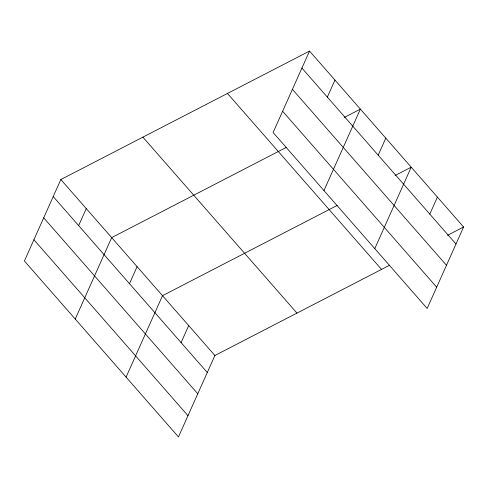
<?xml version="1.0" encoding="UTF-8"?>
<svg xmlns="http://www.w3.org/2000/svg" width="488" height="488" viewBox="0 0 488 488"><rect width="100%" height="100%" fill="white"/><g stroke="black" fill="none" stroke-linecap="round" stroke-linejoin="round"><path stroke-width="0.73" d="M309.538 51.057L273.103 132.498L427.171 308.453L463.6 227.011L309.538 51.057L60.829 179.547L24.4 260.988L178.462 436.943L214.897 355.502L389.601 265.24M78.641 225.596L86.254 208.583M75.243 319.054L111.673 237.613L286.377 147.352M129.479 283.662L137.091 266.643M126.081 377.12L162.516 295.679L337.22 205.417M181.091 342.606L188.704 325.587M327.344 97.106L334.957 80.087M323.947 190.564L360.376 109.123L344.229 117.462M378.188 155.172L385.795 138.153M374.784 248.63L411.219 167.183L395.073 175.528M429.8 214.116L437.407 197.097M447.453 235.35L463.6 227.011M301.926 68.076L455.987 244.024M292.416 89.334L446.477 265.289M282.613 111.24L436.681 287.188M227.463 93.458L381.531 269.413M142.905 137.146L296.966 313.101M60.829 179.547L214.897 355.502M53.216 196.566L207.284 372.515M43.707 217.825L197.774 393.779M33.91 239.73L187.978 415.685"/></g></svg>
